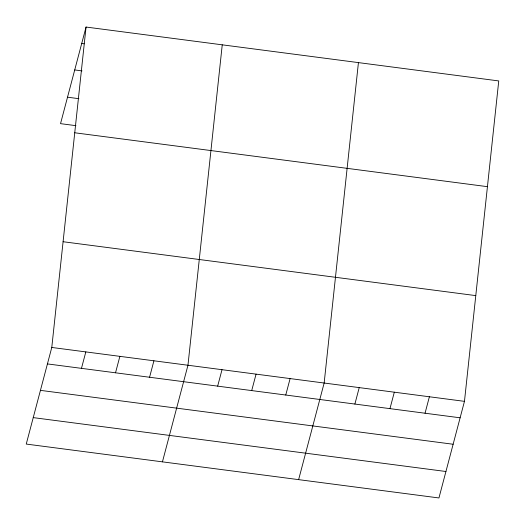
<?xml version="1.0" encoding="UTF-8"?>
<svg xmlns="http://www.w3.org/2000/svg" width="525" height="525" viewBox="0 0 525 525"><rect width="100%" height="100%" fill="white"/><g stroke="black" fill="none" stroke-linecap="round" stroke-linejoin="round"><path stroke-width="0.79" d="M51.778 347.458L86.054 27.044L498.75 80.929L464.467 401.349L438.946 497.956L26.25 444.071L51.778 347.458L464.467 401.349M222.246 44.828L187.963 365.242L162.442 461.849M358.431 62.606L324.155 383.027L298.627 479.633M86.054 27.044L60.532 123.651L75.935 125.665M81.473 368.353L85.824 351.908M115.526 372.803L119.871 356.35M149.572 377.245L153.917 360.8M217.665 386.137L222.009 369.692M251.711 390.587L256.062 374.135M285.757 395.03L290.108 378.577M354.887 404.06L359.231 387.608M389.963 408.64L394.314 392.188M425.047 413.221L429.391 396.769M81.71 43.49L84.138 43.811M74.721 69.943L82.018 70.895M67.522 97.197L78.868 98.68M74.74 132.779L487.436 186.67M63.085 241.723L475.781 295.614M47.427 363.91L460.123 417.802M40.438 390.364L453.134 444.248M33.239 417.618L445.935 471.502"/></g></svg>
